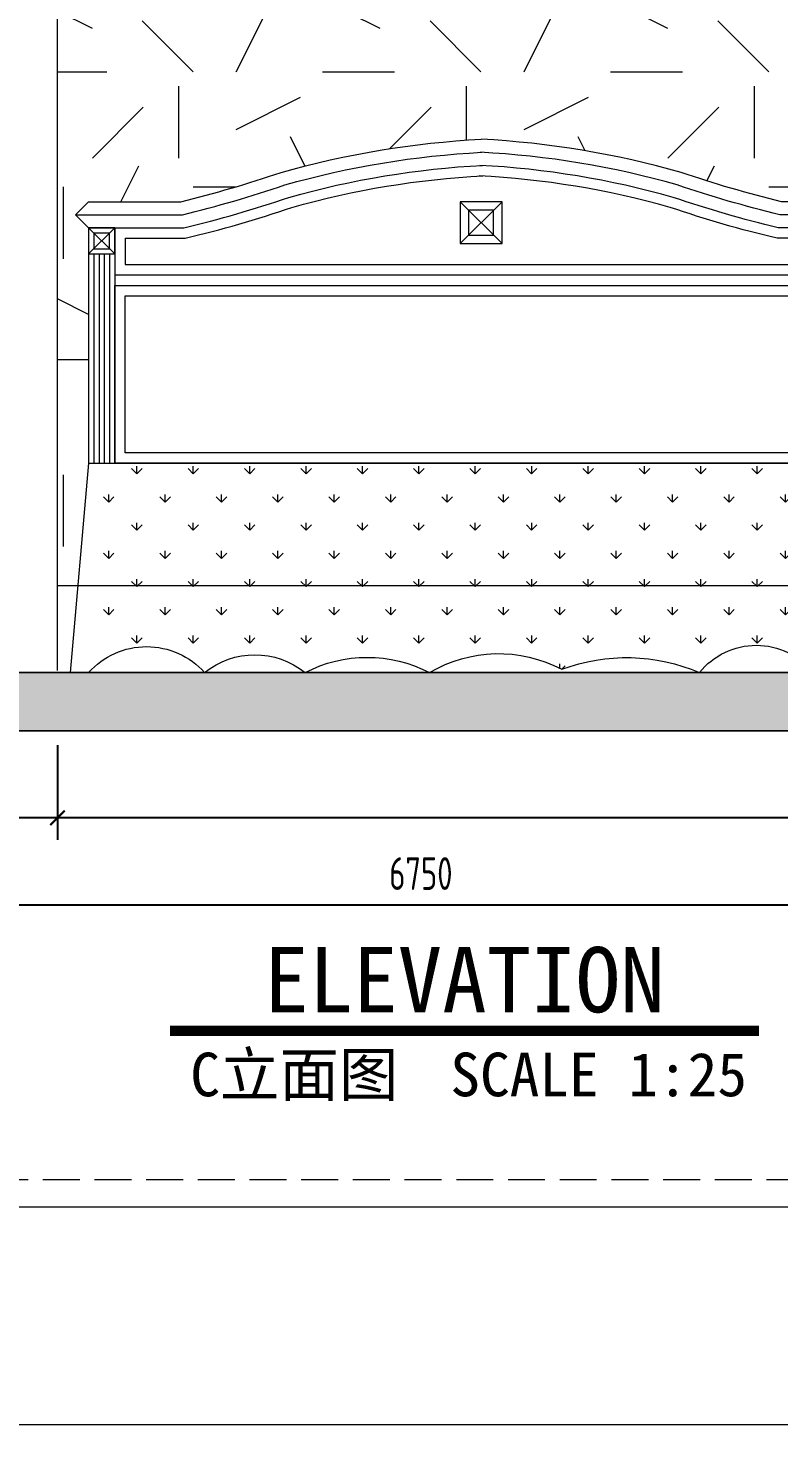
# Model space of a CAD drawing. Header units: millimetres. Extents: x 3162 to 221128, y -144913 to 11496.
# Drawn here: x 32533 to 33823, y -50397 to -47956 of the extents above; entities that cross this region are included whole.
import ezdxf
from ezdxf.enums import TextEntityAlignment as Align

# ---------------------------------------------------------------- set-up
doc = ezdxf.new("R2010")
doc.units = ezdxf.units.MM
doc.header["$LTSCALE"] = 10
doc.linetypes.add('DASH', pattern=[8.889999999999997, 6.349999999999998, -2.54])
doc.layers.get('Defpoints').update_dxf_attribs({"color": 250})
for name, color, linetype, lineweight in [('Contour【轮廓线】', 94, 'Continuous', 0), ('Drawing【图框、表格】', 150, 'Continuous', 0), ('FC-Hatch【平面填充】', 250, 'Continuous', 0), ('FF-Fixed【固定家具】', 30, 'Continuous', 0), ('Fine【细线】', 250, 'Continuous', 0), ('Finish【完成面】', 2, 'Continuous', 0), ('Hidden【虚线】', 136, 'DASH', 0), ('RC-dimensions', 44, 'Continuous', 0), ('Wall【立面墙】', 252, 'Continuous', 0)]:
    doc.layers.add(name, color=color, linetype=linetype, lineweight=lineweight)
doc.layers.add('T-05天花灯具', color=4, linetype='Continuous')
doc.styles.add('尺寸标注', font='ARCHS.SHX', dxfattribs={"width": 0.8})
doc.styles.add('线上图名', font='simhei.ttf')
doc.styles.add('线下图名', font='simhei.ttf')
doc.dimstyles.new('海龙1：25', dxfattribs={"dimscale": 25, "dimtxt": 2.25, "dimasz": 1, "dimexe": 1.5, "dimexo": 1, "dimgap": 1, "dimtad": 1, "dimdec": 0, "dimrnd": 5, "dimdsep": 46, "dimtxsty": '尺寸标注', "dimblk": 'ARCHTICK', "dimblk1": 'ARCHTICK', "dimblk2": 'ARCHTICK', "dimcen": 1, "dimclrd": 44, "dimclre": 44, "dimclrt": 2, "dimadec": 0, "dimazin": 0, "dimtfac": 1, "dimtdec": 0, "dimtix": 1, "dimtmove": 2, "dimatfit": 3, "dimldrblk": 'hl_arrow2', "dimfxl": 5, "dimfxlon": 1, "dimarcsym": 0})

# ---------------------------------------------------------------- blocks, each defined once
blk = doc.blocks.new('*U1186')
at = {"color": 2, "linetype": 'Continuous'}
blk.add_lwpolyline([(-17.25842696629219, -4e-16, 0.7, 0.7, 0), (23.25842696629216, -3e-16, 0.75, 0.75, 0)], format="xyseb", dxfattribs=at)
at = {"color": 2, "style": '线上图名', "flags": 8}
blk.add_attdef('EXISTING_PLAN', text='', height=4.5, dxfattribs=at).set_placement((2.997394702070606, 1.272397094430741), align=Align.CENTER)
at = {"color": 2, "style": '线下图名', "flags": 8}
blk.add_attdef('图名1', text='', height=3, dxfattribs=at).set_placement((-15.86373347623112, -1.499999999999985), align=Align.TOP_LEFT)
blk.add_attdef('比例1', text='', height=3, dxfattribs=at).set_placement((22.43572288465964, -1.499999999999985), align=Align.TOP_RIGHT)
blk = doc.blocks.new('_ArchTick')
at = {"color": 2, "linetype": 'ByBlock', "const_width": 0.15}
blk.add_lwpolyline([(-0.5, -0.5), (0.5, 0.5)], dxfattribs=at)
blk = doc.blocks.new('*D1210')
at = {"layer": 'Defpoints', "color": 0, "transparency": 16777216}
for p in [(29832.73861717574, -49163.89849982945), (36582.73861717574, -49163.89849982945), (29832.73861717574, -49463.89849982945)]:
    blk.add_point(p, dxfattribs=at)
at = {"layer": 'RC-dimensions', "color": 44, "lineweight": -2, "transparency": 16777216}
for p, q in [((29832.73861717574, -49338.89849982945), (29832.73861717574, -49501.39849982943)), ((36582.73861717574, -49338.89849982945), (36582.73861717574, -49501.39849982943)), ((36582.73861717574, -49463.89849982945), (29832.73861717574, -49463.89849982945))]:
    blk.add_line(p, q, dxfattribs=at)
at = {"layer": 'RC-dimensions', "color": 44, "lineweight": -2, "transparency": 16777216, "xscale": 25, "yscale": 25, "zscale": 25, "rotation": 180}
blk.add_blockref('_ArchTick', (29832.73861717574, -49463.89849982945), dxfattribs=at)
at = {"layer": 'RC-dimensions', "color": 44, "lineweight": -2, "transparency": 16777216, "xscale": 25, "yscale": 25, "zscale": 25}
blk.add_blockref('_ArchTick', (36582.73861717574, -49463.89849982945), dxfattribs=at)
at = {"layer": 'RC-dimensions', "color": 2, "transparency": 16777216, "insert": (33207.73861717574, -49409.60162482943), "char_height": 56.25, "attachment_point": 5, "style": '尺寸标注'}
blk.add_mtext('6750', dxfattribs=at)
blk = doc.blocks.new('hl_arrow2')
at = {"color": 2}
blk.add_line((-0.221303783804, 2.183e-12), (-1, 5.720000000000001e-13), dxfattribs=at)
blk.add_lwpolyline([(-0.221303783804, 0), (-0.861040435366, -0.688592459968), (-0.653754463034, -0.8624700623479998), (0, 0), (-0.653754463034, 0.8624700623479998), (-0.861040435366, 0.688592459968)], close=True, dxfattribs=at)
for points in [[(-0.861040435366, 0.688592459968), (-0.653754463034, 0.8624700623479998), (-0.221303783804, 0), (0, 0)], [(-0.861040435366, -0.688592459968), (-0.653754463034, -0.8624700623479998), (-0.221303783804, 0), (0, 0)]]:
    blk.add_solid(points, dxfattribs=at)
blk = doc.blocks.new('*D1237')
at = {"layer": 'Defpoints', "color": 0, "transparency": 16777216}
for p in [(32182.73861717576, -49163.89849982946), (32582.73862014517, -49163.89849982948), (32182.73861717576, -49313.89849982943)]:
    blk.add_point(p, dxfattribs=at)
at = {"layer": 'RC-dimensions', "color": 44, "lineweight": -2, "transparency": 16777216}
for p, q in [((32182.73861717576, -49188.89849982948), (32182.73861717576, -49351.39849982943)), ((32582.73862014517, -49188.89849982948), (32582.73862014517, -49351.39849982943)), ((32582.73862014517, -49313.89849982943), (32182.73861717576, -49313.89849982943))]:
    blk.add_line(p, q, dxfattribs=at)
at = {"layer": 'RC-dimensions', "color": 44, "lineweight": -2, "transparency": 16777216, "xscale": 25, "yscale": 25, "zscale": 25, "rotation": 180}
blk.add_blockref('_ArchTick', (32182.73861717576, -49313.89849982943), dxfattribs=at)
at = {"layer": 'RC-dimensions', "color": 44, "lineweight": -2, "transparency": 16777216, "xscale": 25, "yscale": 25, "zscale": 25}
blk.add_blockref('_ArchTick', (32582.73862014517, -49313.89849982943), dxfattribs=at)
at = {"layer": 'RC-dimensions', "color": 2, "transparency": 16777216, "insert": (32382.73861866046, -49258.42974982945), "char_height": 56.25, "attachment_point": 5, "style": '尺寸标注'}
blk.add_mtext('400', dxfattribs=at)
blk = doc.blocks.new('*D1238')
at = {"layer": 'Defpoints', "color": 0, "transparency": 16777216}
for p in [(32582.73862014517, -49163.89849982948), (35982.73862014722, -49163.89849982945), (32582.73862014517, -49313.89849982943)]:
    blk.add_point(p, dxfattribs=at)
at = {"layer": 'RC-dimensions', "color": 44, "lineweight": -2, "transparency": 16777216}
for p, q in [((32582.73862014517, -49188.89849982948), (32582.73862014517, -49351.39849982943)), ((35982.73862014722, -49188.89849982945), (35982.73862014722, -49351.39849982943)), ((35982.73862014722, -49313.89849982943), (32582.73862014517, -49313.89849982943))]:
    blk.add_line(p, q, dxfattribs=at)
at = {"layer": 'RC-dimensions', "color": 44, "lineweight": -2, "transparency": 16777216, "xscale": 25, "yscale": 25, "zscale": 25, "rotation": 180}
blk.add_blockref('_ArchTick', (32582.73862014517, -49313.89849982943), dxfattribs=at)
at = {"layer": 'RC-dimensions', "color": 44, "lineweight": -2, "transparency": 16777216, "xscale": 25, "yscale": 25, "zscale": 25}
blk.add_blockref('_ArchTick', (35982.73862014722, -49313.89849982943), dxfattribs=at)
at = {"layer": 'RC-dimensions', "color": 2, "transparency": 16777216, "insert": (34282.7386201462, -49258.42974982945), "char_height": 56.25, "attachment_point": 5, "style": '尺寸标注'}
blk.add_mtext('3400', dxfattribs=at)
blk = doc.blocks.new('床正立面22')
h = blk.add_hatch()
h.set_pattern_fill('GRASS', color=8, scale=2.7, style=0)
h.set_pattern_definition([(90, (77769.68047960044, 87398.80469178478), (-48.49334999999999, 48.49334999999999), [12.85875, -84.12795]), (44.99999999999999, (77769.68047960044, 87398.80469178478), (-48.49338305377342, 48.49338305377344), [12.85875, -55.72124999999999]), (135, (77769.68047960044, 87398.80469178478), (-48.49338305377344, -48.49338305377342), [12.85875, -55.72124999999999])])
h.paths.add_polyline_path([(-224.1710812887264, 9.9996669e-09, -0.245189290223427), (-10.32076939071123, 9.9996669e-09, -0.260894113182446), (217.5185456459352, 5.666145310602905, -0.193709342207689), (454.1986453414573, 9.9996669e-09, -0.4810432600238387), (649.6331468657153, 9.9996669e-09, -0.4831418498008376), (753.5449930997769, 1.00258603e-08), (753.5449930997769, 360.0000000099996), (-596.4550069002231, 360.0000000099996), (-596.4550069002231, 9.9996669e-09, -0.4477466386809328), (-396.8963138551771, 9.9996669e-09, -0.3543785165153684)])
for p, q in [((-596.4550069002231, 810.0000000099997), (-437.903978727138, 810.0000000099997)), ((-596.4550069002231, 765.0000000099997), (-596.4550069002231, 360.0000000099996)), ((-596.4550069002231, 765.0000000099997), (-437.903978727138, 765.0000000099997)), ((-551.4550069002231, 765.0000000099997), (-551.4550069002231, 360.0000000099996)), ((708.5449930997769, 765.0000000099997), (708.5449930997769, 360.0000000099996)), ((753.5449930997769, 765.0000000099997), (753.5449930997769, 360.0000000099996)), ((-551.4550069002231, 684.0000000100258), (708.5449930997769, 684.0000000099735)), ((-551.4550069002231, 666.0000000100258), (708.5449930997509, 666.0000000099735)), ((1300.000000000014, 550.0000000099997), (800.0000000000146, 550.0000000099997)), ((1325.000000000014, 525.0000000099997), (775.0000000000146, 525.0000000099997)), ((800.0000000000146, 500.0000000099706), (800.0000000000146, 9.9996669e-09)), ((1300.000000000014, 500.0000000099996), (800.0000000000146, 500.0000000099996)), ((850.0000000000146, 500.0000000099706), (850.0000000000146, 120.0000000099996)), ((1250.000000000043, 500.0000000099706), (1250.000000000043, 120.0000000099996)), ((1300.000000000044, 500.0000000099706), (1300.000000000014, 9.9996669e-09)), ((1250.000000000043, 373.3334000100029), (850.0000000000146, 373.3334000100029)), ((-596.4550069002493, 360.0000000099996), (753.5449930997769, 360.0000000099996)), ((1250.000000000043, 246.666800010006), (850.0000000000146, 246.666800010006)), ((1300.000000000014, 120.0000000099996), (800.0000000000146, 120.0000000099996)), ((1300.000000000014, 80.00000000999965), (800.0000000000146, 80.00000000999965)), ((849.9999999904975, 80.00000000999965), (829.9999999904976, 9.9996669e-09)), ((1249.999999990497, 80.00000000999965), (1269.999999990498, 9.9996669e-09)), ((-596.4550069002231, 9.9996669e-09), (-628.3599447980844, 9.9996669e-09)), ((753.5449930997769, 9.9996669e-09), (785.4499309976383, 9.9996669e-09)), ((753.5449930997769, 9.9996669e-09), (785.449930997612, 9.9996669e-09)), ((829.9999999904976, 9.9996669e-09), (799.9999999904976, 9.9996669e-09)), ((1269.999999990498, 9.9996669e-09), (1299.999999990497, 9.9996669e-09))]:
    blk.add_line(p, q)
at = {"color": 8}
for p, q in [((42.54499309975071, 810.0000000099997), (114.5449930997507, 738.0000000099997)), ((114.5449930997507, 810.0000000099997), (42.54499309975071, 738.0000000099997)), ((-551.4550069002231, 765.0000000099997), (-596.4550069002231, 720.0000000099997)), ((-596.4550069002231, 765.0000000099997), (-551.4550069002231, 720.0000000099997)), ((708.5449930997769, 765.0000000099997), (753.5449930997769, 720.0000000099997)), ((753.5449930997769, 765.0000000099997), (708.5449930997769, 720.0000000099997)), ((-533.4550069002231, 747.0000000100259), (-533.4550069002231, 702.0000000100259)), ((690.5449930997768, 747.0000000099997), (690.5449930997509, 702.0000000099734)), ((-587.4550069002231, 720.0000000099997), (-587.4550069002231, 360.0000000099996)), ((-578.455006900223, 720.0000000099997), (-578.455006900223, 360.0000000099996)), ((-569.4550069002231, 720.0000000099997), (-569.4550069002231, 360.0000000099996)), ((-560.4550069002231, 720.0000000099997), (-560.4550069002231, 360.0000000099996)), ((717.5449930997769, 720.0000000099997), (717.5449930997769, 360.0000000099735)), ((726.5449930997768, 720.0000000099997), (726.5449930997768, 360.0000000099735)), ((735.5449930997768, 720.0000000099997), (735.5449930997768, 360.0000000099735)), ((744.5449930997768, 720.0000000099997), (744.5449930997768, 360.0000000099735)), ((-533.4550069002231, 702.0000000100259), (690.5449930997509, 702.0000000099734)), ((1310.000000000044, 540.0000000099997), (790.0000000000147, 540.0000000099997)), ((1310.000000000014, 510.0000000099996), (790.0000000000147, 510.0000000099996)), ((850.0000000000146, 500.0000000099706), (800.0000000000146, 450.0000000099706)), ((800.0000000000146, 500.0000000099706), (850.0000000000146, 450.0000000099706)), ((1250.000000000043, 500.0000000099706), (1300.000000000044, 450.0000000099706)), ((1300.000000000044, 500.0000000099706), (1250.000000000043, 450.0000000099706)), ((810.0000000000146, 450.0000000099706), (810.0000000000146, 120.0000000099996)), ((820.0000000000142, 450.0000000099706), (820.0000000000142, 120.0000000099996)), ((830.0000000000147, 450.0000000099706), (830.0000000000147, 120.0000000099996)), ((840.0000000000147, 450.0000000099706), (840.0000000000147, 120.0000000099996)), ((1260.000000000043, 450.0000000099706), (1260.000000000043, 120.0000000099996)), ((1270.000000000043, 450.0000000099706), (1270.000000000043, 120.0000000099996)), ((1280.000000000043, 450.0000000099706), (1280.000000000043, 120.0000000099996)), ((1290.000000000044, 450.0000000099706), (1290.000000000014, 120.0000000099996)), ((1300.000000000014, 110.0000000099996), (800.0000000000146, 110.0000000099996)), ((1300.000000000014, 100.0000000099996), (800.0000000000146, 100.0000000099996)), ((1300.000000000014, 90.00000000999965), (800.0000000000146, 90.00000000999965))]:
    blk.add_line(p, q, dxfattribs=at)
for points in [[(-596.4550069002231, 810.0000000099997), (-437.903978727138, 810.0000000099997, 0.0224771964731783), (-265.5116637795669, 860.2845349741455, -0.0565961917930142), (78.54499310407263, 917.3674594659295)], [(753.5449930997769, 810.0000000099997), (594.9939649266656, 810.0000000099997, -0.0224771964731783), (422.6016499790945, 860.2845349741455, 0.0565961917916152), (78.54499310407263, 917.3674594654843)], [(-618.955006900197, 787.5000000099997), (-435.2115553678798, 787.5000000100259, 0.022740447580406), (-258.7967249704554, 838.8021458939032, -0.056501795642232), (79.6996802701178, 894.8971079433625)], [(776.0449930997509, 787.5000000099997), (592.3015415658359, 787.5000000099997, -0.0227404475802123), (415.8867111700092, 838.8021458939032, 0.0565017956408344), (77.39030593789647, 894.8971079429172)], [(-596.4550069002231, 765.0000000099997), (-432.5342917925502, 765.0000000100259, 0.0229987912296855), (-252.0889269567677, 817.3174977404325, -0.0564058208835267), (80.854367436163, 872.4267564207692)], [(753.5449930997509, 765.0000000099997), (589.6242779921041, 765.0000000100259, -0.0229987912296811), (409.1789131563214, 817.3174977404325, 0.0564058208821251), (76.23561877172031, 872.4267564203238)], [(-596.4550069002231, 9.9996669e-09, -0.4477466386809621), (-396.8963138551771, 9.9996669e-09, -0.3543785165154029), (-224.1710812887264, 9.9996669e-09, -0.2451892902234102), (-10.32076939071123, 9.9996669e-09, -0.2608941131824308), (217.5185456459352, 5.666145310602905, -0.1937093422076997), (454.1986453414573, 9.9996669e-09, -0.4810432600238387), (649.6331468657153, 9.9996669e-09, -0.4831418498007765), (753.5449930997769, 9.9996669e-09)]]:
    blk.add_lwpolyline(points, format="xyb")
for points in [[(-533.4550069002231, 747.0000000100259), (-430.4032255755417, 747.0000000100259, 0.0232020175353775), (-246.7278573194723, 800.1281440163057, -0.0563278610311697), (81.77811716898867, 854.4504752026837)], [(690.5449930997768, 747.0000000099997), (587.4932117755931, 747.0000000100259, -0.0232020175354389), (403.817843519026, 800.1281440163057, 0.0563278610297699), (75.31186903878987, 854.4504752022644)]]:
    blk.add_lwpolyline(points, format="xyb", dxfattribs=at)
for points in [[(-596.4550069002231, 810.0000000100259), (-618.9550069002231, 787.5000000099997), (-596.4550069002231, 765.0000000099997)], [(753.5449930997509, 810.0000000100259), (776.0449930997509, 787.5000000099997), (753.5449930997509, 765.0000000099997)], [(800.0000000000146, 550.0000000099997), (775.0000000000146, 525.0000000099997), (800.0000000000146, 500.0000000099996)], [(1300.000000000014, 550.0000000099997), (1325.000000000014, 525.0000000099997), (1300.000000000014, 500.0000000099996)], [(-596.4550069002493, 360.0000000099996), (-628.3599447980844, 9.9996669e-09)], [(753.5449930998032, 360.0000000099996), (785.4499309976383, 9.9996669e-09)]]:
    blk.add_lwpolyline(points)
for points in [[(42.54499309975071, 738.0000000099997), (114.5449930997507, 738.0000000099997), (114.5449930997507, 810.0000000099997), (42.54499309975071, 810.0000000099997)], [(42.54499309975071, 738.0000000099997), (114.5449930997507, 738.0000000099997), (114.5449930997507, 810.0000000099997), (42.54499309975071, 810.0000000099997)], [(-596.4550069002231, 720.0000000099997), (-551.4550069002231, 720.0000000099997), (-551.4550069002231, 765.0000000099997), (-596.4550069002231, 765.0000000099997)], [(78.5449930997507, 774.0000000099997), (78.5449930997507, 774.0000000099997), (78.5449930997507, 774.0000000099997), (78.5449930997507, 774.0000000099997)], [(708.5449930997769, 720.0000000099997), (753.5449930997769, 720.0000000099997), (753.5449930997769, 765.0000000099997), (708.5449930997769, 765.0000000099997)], [(-573.955006900223, 742.5000000099997), (-573.955006900223, 742.5000000099997), (-573.955006900223, 742.5000000099997), (-573.955006900223, 742.5000000099997)], [(731.0449930997768, 742.5000000099997), (731.0449930997768, 742.5000000099997), (731.0449930997768, 742.5000000099997), (731.0449930997768, 742.5000000099997)], [(-551.4550069002231, 666.0000000100258), (708.5449930997769, 666.0000000100258), (708.5449930997769, 360.0000000099996), (-551.4550069002231, 360.0000000099996)], [(850.0000000000146, 450.0000000099706), (800.0000000000146, 450.0000000099706), (800.0000000000146, 500.0000000099706), (850.0000000000146, 500.0000000099706)], [(1250.000000000014, 500.0000000099996), (850.0000000000146, 500.0000000099996), (850.0000000000146, 373.3334000100029), (1250.000000000014, 373.3334000100029)], [(1300.000000000044, 450.0000000099706), (1250.000000000043, 450.0000000099706), (1250.000000000043, 500.0000000099706), (1300.000000000044, 500.0000000099706)], [(825.0000000000146, 475.0000000099706), (825.0000000000146, 475.0000000099706), (825.0000000000146, 475.0000000099706), (825.0000000000146, 475.0000000099706)], [(1275.000000000044, 475.0000000099706), (1275.000000000044, 475.0000000099706), (1275.000000000044, 475.0000000099706), (1275.000000000044, 475.0000000099706)], [(1250.000000000014, 373.3334000100029), (850.0000000000146, 373.3334000100029), (850.0000000000146, 246.666800010006), (1250.000000000014, 246.666800010006)], [(1250.000000000014, 246.666800010006), (850.0000000000146, 246.666800010006), (850.0000000000146, 120.0000000099996), (1250.000000000014, 120.0000000099996)]]:
    blk.add_lwpolyline(points, close=True)
for points in [[(56.9449930997507, 752.4000000099735), (100.1449930998031, 752.4000000100259), (100.1449930996983, 795.600000009947), (56.94499309977689, 795.6000000100519)], [(-587.4550069002231, 729.0000000099997), (-560.4550069001707, 729.0000000100259), (-560.4550069002491, 756.0000000099734), (-587.4550069001967, 756.0000000100259)], [(717.5449930997769, 729.0000000099997), (744.5449930998293, 729.0000000100259), (744.5449930997509, 756.0000000099734), (717.5449930998032, 756.0000000100259)], [(-533.4550069002231, 648.0000000100258), (690.5449930997768, 648.0000000100258), (690.5449930997509, 378.0000000099735), (-533.4550069002231, 378.0000000100259)], [(840.0000000000147, 460.0000000099703), (809.9999999999852, 460.0000000099996), (810.0000000000437, 490.0000000099415), (840.0000000000147, 490.0000000099994)], [(1290.000000000044, 460.0000000099703), (1259.999999999985, 460.0000000099996), (1260.000000000073, 490.0000000099415), (1290.000000000014, 490.0000000099994)], [(1230.000000000014, 353.3334000100028), (870.0000000000142, 353.3334000099737), (870.0000000000142, 266.666800010006), (1230.000000000014, 266.6668000100351)], [(1230.000000000014, 226.6668000099769), (869.9999999999854, 226.6668000099769), (870.0000000000142, 140.0000000099996), (1230.000000000044, 140.0000000099996)]]:
    blk.add_lwpolyline(points, close=True, dxfattribs=at)
blk.add_lwpolyline([(1005.000000000131, 480.0000000099997), (870.0000000000437, 480.0000000099997), (870.0000000000142, 393.3334000100028), (1230.000000000073, 393.333400010032), (1230.000000000014, 480.0000000099997), (1095.000000000014, 480.0000000099997)], dxfattribs=at)
for centre in [(952.9883255084713, 436.6667000100012), (1147.011674491616, 436.6667000100012), (952.9883255084713, 310.0001000100335), (1147.011674491616, 310.0001000100335), (952.9883255084713, 183.3335000100367), (1147.011674491616, 183.3335000100367)]:
    blk.add_circle(centre, 15, dxfattribs=at)
blk.add_arc((1050.000000000073, 507.7051443737168), 52.84482022117567, 211.6193555119887, 328.3806444880113, dxfattribs=at)

msp = doc.modelspace()

# ---------------------------------------------------------------- hatches: boundary and pattern name
at = {"layer": 'FC-Hatch【平面填充】'}
h = msp.add_hatch(dxfattribs=at)
h.set_pattern_fill('地毯', color=256, scale=300, style=0, pattern_type=2)
h.set_pattern_definition([(0, (30298.73861717571, -48769.89849982945), (132, 228), [12, -201, 9, -87, 18, -213]), (10, (30241.73861717571, -48646.89849982943), (80.67613670150445, 285.3442849732935), [21, -51, 27, -159, 15, -198]), (20, (30211.73861717572, -48742.89849982943), (133.4709535592093, 220.9762533757765), [24, -165, 21, -123, 15, -96]), (30, (30298.73861717571, -48760.89849982943), (-21.96925639128061, 254.0518682742053), [15, -99, 12, -147, 9, -195]), (40, (30214.73861717571, -48694.89849982945), (33.83591731976974, 216.3703554074118), [12, -132, 8.999999999999998, -84, 24, -153]), (50, (30259.73861717571, -48802.89849982943), (-80.24786473477872, 235.733494025581), [6, -111, 15, -183, 18, -93]), (59.99999999999999, (30268.73861717572, -48781.89849982945), (-99.47302994931884, 223.7076581449592), [15, -123, 6, -144, 12, -111]), (70, (30235.73861717571, -48817.89849982943), (-109.8922702303704, 215.5868477983183), [8.999999999999998, -56.99999999999999, 18, -96, 12, -132]), (80, (30250.73861717571, -48640.89849982945), (-208.5653438188235, 164.7194504535999), [21, -132, 8.999999999999998, -156, 18, -146.9999999999999]), (90, (30268.73861717572, -48769.89849982945), (-264, 111), [18, -93, 12, -183, 6, -186]), (100, (30220.73861717571, -48676.89849982943), (-247.9714589557226, 145.1452911512129), [21, -117, 18, -96, 21, -219]), (110, (30199.73861717571, -48847.89849982943), (-240.4403417043912, 81.69113832647704), [24, -78, 12, -159, 18, -174]), (120, (30118.73861717571, -48811.89849982945), (-286.6499444855587, 28.49226783578576), [15, -201, 18, -92.99999999999999, 21, -122.9999999999999]), (130, (30184.73861717572, -48877.89849982945), (-279.1077671106385, 71.26608126250223), [9, -66, 12, -129, 24, -168]), (140, (30094.73861717571, -48637.89849982945), (-220.5968515658284, -34.205687820067), [18, -108, 21, -93, 12, -126]), (150, (30343.73861717571, -48895.89849982945), (-204.8249722427793, -120.7672585833788), [12, -84.00000000000001, 24, -186, 21, -170.9999999999999]), (160, (30145.73861717571, -48727.89849982945), (-237.9010738302391, -162.4286891851902), [18, -126, 15, -114, 12, -183]), (170, (30163.73861717571, -48799.89849982943), (-215.6440470452879, -169.1231651014422), [27, -98.99999999999999, 18, -134.9999999999999, 24, -132])])
h.paths.add_polyline_path([(31130.60411847418, -46663.89849982945), (30082.73861717571, -46663.89849982945), (30082.73861717571, -48913.89849982943), (31130.60411847418, -48913.89849982943)])
h.paths.add_polyline_path([(32182.73861717576, -46663.89849982945), (31932.73861717576, -46663.89849982945), (31932.73861717576, -48913.89849982943), (32182.73861717576, -48913.89849982943)])
h.paths.add_polyline_path([(32255.86361866046, -47472.06069466566), (32409.61361866046, -47472.06069466566), (32409.61361866046, -47387.68569466563), (32255.86361866046, -47387.68569466563)], flags=16)
h.paths.add_polyline_path([(36155.86361866152, -47472.06069466566), (36309.61361866152, -47472.06069466566), (36309.61361866152, -47387.68569466563), (36155.86361866152, -47387.68569466563)], flags=16)
edge = h.paths.add_edge_path()
edge.add_line((32482.73862014517, -46863.89849982871), (33732.73862014723, -46863.89849982846))
edge.add_arc((34282.73862014723, -47520.14849982852), 856.2500000000325, 108.72409547525149, 129.9662130437989, ccw=False)
edge.add_ellipse((34282.73862014723, -46713.89849982849), major_axis=(-275, 0), ratio=0.5454545454545455, start_angle=181.7891713536157, end_angle=358.2108286463873, ccw=False)
edge.add_arc((34282.73862014726, -47520.14849982852), 856.2500000000388, 50.03378695620091, 71.27590452475022, ccw=False)
edge.add_line((34832.73862014726, -46863.89849982846), (36082.73862014722, -46863.89849982846))
edge.add_line((36082.73862014722, -46863.89849982846), (36082.73862014722, -48913.89849982943))
edge.add_line((36082.73862014722, -48913.89849982943), (36382.73861717573, -48913.89849982943))
edge.add_line((36382.73861717573, -48913.89849982943), (36382.73861717573, -46363.89849982943))
edge.add_line((36382.73861717573, -46363.89849982943), (32202.73861717576, -46363.89849982943))
edge.add_line((32202.73861717576, -46363.89849982943), (32202.73861717576, -46663.89849982945))
edge.add_line((32202.73861717576, -46663.89849982945), (32182.73861717576, -46663.89849982945))
edge.add_line((32182.73861717576, -46663.89849982945), (32182.73861717576, -48913.89849982943))
edge.add_line((32182.73861717576, -48913.89849982943), (32482.73862014517, -48913.89849982943))
edge.add_line((32482.73862014517, -48913.89849982943), (32482.73862014517, -46863.89849982871))
h = msp.add_hatch(dxfattribs=at)
h.set_pattern_fill('DD地毯1SC500', color=256, scale=494.9747, style=0, pattern_type=2)
h.set_pattern_definition([(0, (-479260.3994640573, -61395.20110116784), (494.9747, 494.9747), [123.743675, -371.231025]), (0, (-478988.1633790572, -61098.21628116784), (494.9747, 494.9747), [123.743675, -371.231025]), (90, (-479210.9019940571, -61221.95995616786), (-494.9746999999999, 494.9747), [123.743675, -371.231025]), (90, (-479012.9121140572, -61048.71881116786), (-494.9746999999999, 494.9747), [123.743675, -371.231025]), (45, (-479161.4045240578, -61048.71881116883), (5.5e-14, 494.9747000094167), [123.743675, -576.2562585868812]), (135, (-478988.1633790677, -61395.20110117872), (-494.9747000094167, 5.5e-14), [123.743675, -576.2562585868812]), (26.56505119999999, (-479136.6557885232, -61246.70869122822), (494.9747005534448, -2.0155723207e-06), [123.743675, -983.0534025801061]), (26.56505119999999, (-478913.9171735231, -60999.22134122822), (494.9747005534448, -2.0155723207e-06), [123.743675, -983.0534025801061]), (63.43494882, (-478913.9171735231, -61395.20110122822), (-2.1883510761e-06, 494.9747005534448), [123.743675, -983.0534025801061]), (63.43494882, (-479136.6557885232, -61172.46248622824), (-2.1883510761e-06, 494.9747005534448), [123.743675, -983.0534025801061]), (63.43494882, (-478963.4146435232, -61296.20616122822), (-2.1883510761e-06, 494.9747005534448), [123.743675, -983.0534025801061]), (116.5650512, (-479260.3994635231, -61122.96501622822), (2.0155721284e-06, 494.9747005534448), [123.743675, -983.0534025801061]), (153.43494882, (-479161.4045235231, -61320.95489622821), (-494.9747005534448, -2.1883509112e-06), [123.743675, -983.0534025801061])])
edge = h.paths.add_edge_path()
edge.add_line((35982.73862014722, -46963.89849982848), (34795.08615844524, -46963.89849982848))
edge.add_arc((34282.73862014723, -47520.14849982852), 756.2500000000401, 47.3526274730047, 72.54694363640942)
edge.add_ellipse((34282.73862014723, -46713.89849982849), major_axis=(-275, 0), ratio=0.5454545454545455, start_angle=34.4326092149351, end_angle=145.567390785068, ccw=False)
edge.add_arc((34282.73862014723, -47520.14849982852), 756.2500000000398, 107.4530563635913, 132.6473725269933)
edge.add_line((33770.39108184927, -46963.89849982848), (32582.73862014517, -46963.89849982868))
edge.add_line((32582.73862014517, -46963.89849982868), (32582.73862014517, -48913.89849982943))
edge.add_line((32582.73862014517, -48913.89849982943), (32617.67239947219, -48913.89849982943))
edge.add_line((32617.67239947219, -48913.89849982943), (32636.28361324597, -48703.89849982911))
edge.add_line((32636.28361324597, -48703.89849982911), (32636.28361324597, -48298.89849982943))
edge.add_line((32636.28361324597, -48298.89849982943), (32613.78361324597, -48276.39849982943))
edge.add_line((32613.78361324597, -48276.39849982943), (32636.28361324593, -48253.89849982943))
edge.add_line((32636.28361324593, -48253.89849982943), (32794.83464141904, -48253.89849982943))
edge.add_arc((32322.02947890988, -46312.31151073838), 1998.325488478538, 283.6859959764733, 288.8365226755793)
edge.add_arc((33390.59763984397, -49689.99156425978), 1545.497040957968, 92.94167893027537, 105.8987480446049, ccw=False)
edge.add_arc((33231.96958664794, -49689.99156425976), 1545.497040957947, 74.10125195539689, 87.05832106972582, ccw=False)
edge.add_arc((34300.537747582, -46312.31151073838), 1998.325488478538, 251.1634773244197, 256.314004023527)
edge.add_line((33827.73258507285, -48253.89849982943), (33986.28361324596, -48253.89849982943))
edge.add_line((33986.28361324596, -48253.89849982943), (34008.78361324593, -48276.39849982943))
edge.add_line((34008.78361324593, -48276.39849982943), (33986.28361324596, -48298.89849982941))
edge.add_line((33986.28361324596, -48298.89849982941), (33986.28361324596, -48703.89849982919))
edge.add_line((33986.28361324596, -48703.89849982919), (34004.89482701971, -48913.89849982943))
edge.add_line((34004.89482701971, -48913.89849982943), (34032.73862014618, -48913.89849982943))
edge.add_line((34032.73862014618, -48913.89849982943), (34032.73862014617, -48563.8984998294))
edge.add_line((34032.73862014617, -48563.8984998294), (34007.73862014618, -48538.89849982943))
edge.add_line((34007.73862014618, -48538.89849982943), (34032.73862014618, -48513.89849982943))
edge.add_line((34032.73862014618, -48513.89849982943), (34342.4966721752, -48513.89849982943))
edge.add_arc((35019.43075864562, -48616.28366570919), 684.6330985409382, 169.5900434662277, 171.3992957647164, ccw=False)
edge.add_arc((34348.06594174756, -48492.52360702803), 2, 0, 181.5374784837096, ccw=False)
edge.add_line((34350.06594174756, -48492.52360702803), (34350.06594174756, -48513.89849982943))
edge.add_line((34350.06594174756, -48513.89849982943), (34532.73862014618, -48513.89849982943))
edge.add_line((34532.73862014618, -48513.89849982943), (34557.73862014618, -48538.89849982943))
edge.add_line((34557.73862014618, -48538.89849982943), (34532.73862014618, -48563.89849982943))
edge.add_line((34532.73862014618, -48563.89849982943), (34532.73862014618, -48913.89849982943))
edge.add_line((34532.73862014618, -48913.89849982943), (34560.58241327267, -48913.89849982943))
edge.add_line((34560.58241327267, -48913.89849982943), (34579.19362704643, -48703.89849982919))
edge.add_line((34579.19362704643, -48703.89849982919), (34579.19362704643, -48298.89849982941))
edge.add_line((34579.19362704643, -48298.89849982941), (34556.69362704647, -48276.39849982943))
edge.add_line((34556.69362704647, -48276.39849982943), (34579.19362704643, -48253.89849982943))
edge.add_line((34579.19362704643, -48253.89849982943), (34737.74465521954, -48253.89849982943))
edge.add_arc((34264.93949271039, -46312.31151073838), 1998.325488478538, 283.6859959764728, 288.8365226755797)
edge.add_arc((35333.50765364445, -49689.99156425976), 1545.497040957946, 92.9416789302739, 105.89874804460351, ccw=False)
edge.add_arc((35174.87960044843, -49689.99156425978), 1545.497040957968, 74.10125195539649, 87.0583210697248, ccw=False)
edge.add_arc((36243.44776138249, -46312.31151073838), 1998.325488478538, 251.1634773244203, 256.3140040235272)
edge.add_line((35770.64259887335, -48253.89849982943), (35929.19362704646, -48253.89849982943))
edge.add_line((35929.19362704646, -48253.89849982943), (35951.69362704643, -48276.39849982943))
edge.add_line((35951.69362704643, -48276.39849982943), (35929.19362704643, -48298.89849982943))
edge.add_line((35929.19362704643, -48298.89849982943), (35929.19362704643, -48703.89849982911))
edge.add_line((35929.19362704643, -48703.89849982911), (35947.80484082019, -48913.89849982943))
edge.add_line((35947.80484082019, -48913.89849982943), (35982.73862014722, -48913.89849982943))
edge.add_line((35982.73862014722, -48913.89849982943), (35982.73862014722, -46963.89849982848))
h.paths.add_polyline_path([(34298.36343398802, -48366.91885956573, -0.0654952367575937), (34289.54991609482, -48395.14805660952), (34293.12492058883, -48395.14805660952, 0.0317796720198025), (34304.0940994825, -48367.72983450229, 0.6941320921056703)], flags=0)
h.paths.add_polyline_path([(34313.86300094194, -48366.47310415128, 0.0555300047518087), (34337.43352577472, -48280.36759095106), (34228.04371451761, -48280.36759095106, 0.0555300047517912), (34251.61423935038, -48366.47310415124, -0.4932205947241262), (34255.94187797939, -48366.48003048799, -0.6327887810147031), (34261.38314080954, -48367.72983450367, -0.764253814743837), (34267.33704048518, -48367.43778413657, -0.7284273701224949), (34273.2171403446, -48367.4553784975, -0.7070113908975624), (34279.44597114137, -48367.48237823776, -0.7183767125899883), (34285.95568136311, -48367.72983450318, -1.209009385450285), (34291.81075217958, -48370.52902244662, -0.0373735897858044), (34286.07506175331, -48396.67450266838), (34295.0641425974, -48396.67450266838, 0.0711957280154181), (34309.44633743313, -48369.66956232534, -0.970922035859444)], flags=16)
h.paths.add_polyline_path([(34336.27759151459, -48272.76267077056), (34335.69453068408, -48272.76267077056), (34335.69453068408, -48274.87540546099, 1.873242040808764)], flags=0)
h.paths.add_polyline_path([(34336.909466208, -48023.18414893012), (34336.909466208, -48030.28513695707), (34451.53793064492, -48175.29372077713), (34451.53793064492, -48179.88687295406), (34289.15061754511, -48179.88687295406), (34289.15061754511, -48214.83451256252), (34301.76915308493, -48214.83451256252, -1.261263477318168), (34330.4035265002, -48209.87100577974, -0.1361117999505828), (34325.17897215308, -48226.28207677361, 0.2372799070933254), (34332.94001783223, -48265.24964416299, 0.6741120751066803), (34337.26110946357, -48263.4841536363, -0.9543251857652976), (34340.147663619, -48263.15130829912, -0.6127930430410587), (34335.92519753303, -48269.7062344395, -0.1590226743171763), (34336.10813793434, -48275.22899457674), (34230.27468547253, -48278.85363822293, 0.4813903256220013), (34229.04974594964, -48275.30607596629, -0.4725883280858393), (34228.94568872343, -48269.72542215799, -0.5660515362315045), (34225.32957667334, -48263.15130829901, -0.9543251853971684), (34228.21613082875, -48263.48415363597, 0.6741120751110554), (34232.53722245982, -48265.24964416337, 0.2372799070960589), (34240.29826813926, -48226.28207677363, -0.1361117999521331), (34235.07371379212, -48209.87100577957, -1.261263477311211), (34263.7080872074, -48214.83451256252), (34276.32662274722, -48214.83451256252), (34276.32662274722, -48179.88687295406), (34113.93930964747, -48179.88687295406), (34113.93930964747, -48175.29372077713), (34228.56777408433, -48030.28513695707), (34228.56777408433, -48023.18414893012), (34279.43500566879, -48023.18414893012, -0.2092982916551399), (34274.24345613654, -48011.24289265263, -0.3843295494855485), (34278.58248977808, -48006.45620674272), (34282.73862014612, -48006.45620674272, -0.4142135623730904), (34279.79462412877, -48003.51221072538, -1.318140083289081), (34284.34380895252, -48006.89705515461, -0.5499049286566093), (34291.23378415582, -48011.24289265263, -0.2092982916553475), (34286.04223462353, -48023.18414893012)], flags=16)
h.paths.add_polyline_path([(34266.90738002994, -48235.85996521234, 0.3175322101606456), (34259.36666606025, -48220.42385374731, -0.4888174682145796), (34249.79014446991, -48216.58913937333, -0.7518827978559243), (34257.45421596688, -48214.34594387126, 0.8041186259143199), (34245.98485903292, -48200.21979885769, 0.2892573125313296), (34242.11603192515, -48220.39396066126, -0.2072534879043657), (34244.76472359169, -48244.26947913463, -0.1084408916964066), (34235.72314277651, -48264.18003037306, 0.3301736962016611)], flags=0)
h.paths.add_polyline_path([(34259.89262729404, -48220.08192068328), (34265.4410427691, -48220.08192068328), (34265.4410427691, -48217.15804755758), (34262.46863066206, -48217.15804755758)], flags=0)
h.paths.add_polyline_path([(34319.49238125952, -48200.21979885775, -0.3381143609146449), (34321.83568507646, -48223.45283466201, 0.1779111087360737), (34320.71251670063, -48244.2694791346, 0.1084408916965534), (34329.75409751582, -48264.18003037306, -0.3160663838308801), (34298.9664096723, -48237.62307253676, -0.3512904954481627), (34306.11057423208, -48220.42385374731, 0.4888174682169756), (34315.68709582243, -48216.58913937328, 0.7518827978338175), (34308.0230243255, -48214.34594387132, -0.8041186259235583)], flags=0)
h.paths.add_polyline_path([(34299.24703285277, -48404.3649948091), (34299.24703285277, -48406.27468060597, -0.316002429129314), (34308.06055099445, -48426.01178351606, 0.1411172052332631), (34319.9588022383, -48469.88681361479, 0.2072933801357401), (34335.25667740163, -48478.70266439857, -0.9611637910619456), (34335.99099662638, -48481.1806796392, -0.3746438153217047), (34346.8376926705, -48490.52360702803), (34217.41129854477, -48490.52360702803, 1.433961266293295), (34218.7085248019, -48494.04584355298, -0.4464069714577465), (34228.62417338661, -48481.20977395796), (34230.22056289198, -48481.20977395796, -0.999999999999988), (34229.58442462584, -48478.70266439852), (34230.22056289113, -48478.70266439852, 0.2072933801368124), (34245.5184380543, -48469.88681361431, 0.1411172052294958), (34257.41668929788, -48426.01178351673, -0.3160024291393182), (34266.23020743944, -48406.27468060597), (34266.23020743944, -48404.3649948091)], flags=16)
h.paths.add_polyline_path([(34304.86468408691, -48426.40460829849, 0.1668908972590295), (34318.16654278288, -48476.38264917578, -0.3690822975202145), (34313.47446063009, -48478.46623277366, -0.1249881319652959), (34309.03074790311, -48476.37763649998, -0.4267831366624636), (34306.2683445327, -48478.62774602771, -0.1421304645591938), (34299.43346643544, -48476.31850806737, -0.3895639379659996), (34294.98744002719, -48478.56832385511, -0.1281200103493045), (34290.00336748768, -48476.31850806734, -0.1341088892338267), (34282.73862014592, -48478.70266439854, -0.1341088892264023), (34275.47387280458, -48476.31850806728, -0.1281200103582823), (34270.48980026472, -48478.56832385519, -0.3895639379435503), (34266.04377385669, -48476.31850806743, -0.1421304645583804), (34259.20889575945, -48478.62774602768, -0.4267831366610357), (34256.446492389, -48476.37763650003, -0.1249881319626014), (34252.0027796621, -48478.46623277363, -0.3690822975199585), (34247.31069750928, -48476.38264917587, 0.1668908972926916), (34260.61255620457, -48426.40460828818, -0.2020348183851856), (34266.23020743944, -48409.28850764481), (34266.23020743944, -48406.27468060613), (34300.71653018186, -48405.07225413107, -0.326966662851588), (34296.39049683543, -48406.52317668933, -0.2470968199415896)], flags=0)
h.paths.add_polyline_path([(34183.36362014624, -47472.06069466566), (34382.11362014624, -47472.06069466566), (34382.11362014624, -47382.99819466566), (34183.36362014624, -47382.99819466566)], flags=24)
h = msp.add_hatch(dxfattribs=at)
h.set_pattern_fill('钢筋混凝土', color=256, scale=50, angle=180, style=0, pattern_type=2)
h.set_pattern_definition([(225, (0, -3563.671977884951), (35.35533905932736, -35.35533905932739), []), (230, (0, -3563.671977884951), (-71.7260182195219, 6.275217902615941), [7.5, -82.5]), (175, (0, -3563.671977884951), (13.87511134557785, -75.21922750499246), [6, -66]), (280.4514, (-5.977149999999999, -3563.149027884951), (-57.85091936242225, -68.94392938227062), [6.373999999999998, -70.11420000000001]), (226.1842, (-2.4e-15, -3583.671977884951), (-106.7240863229772, 16.55189071218804), [11.25, -123.75]), (276.6356, (-8.893650000000003, -3582.292627884952), (-93.46626104497412, -97.41177883584072), [9.561049999999996, -105.1712999999999]), (171.1841999999999, (-2.4e-15, -3583.671977884951), (-93.4661795148447, -97.41188670558294), [9, -99]), (201, (-10, -3578.671977884951), (-59.69070304110297, 40.26189289901011), [7.5, -82.5]), (146, (-10, -3578.671977884951), (-24.33155930032239, -72.51500619399336), [6, -66]), (251.4514000000001, (-14.9742, -3575.316827884952), (-84.02223437261546, -32.25303707836332), [6.373999999999998, -70.11419999999998]), (217.5, (0, -3563.671977884951), (-1.215985531729067, -33.28938538313114), [0.5, -65.2, 0.5, -67, 0.5, -66.25]), (187.5, (0, -3563.671977884951), (-26.30695374421487, -39.44117118823604), [0.5, -38.2, 0.5, -63.7, 0.5, -25.25]), (147.4999999999999, (22.3, -3563.671977884951), (-53.38224361724089, 2.255487173437976), [0.5, -25, 0.5, -78, 0.5, -103.5]), (137.5, (32.3, -3563.671977884951), (-58.31861693423861, -10.01049823323176), [0.5, -32.5, 0.5, -51.79999999999999, 0.5, -73.5])])
h.paths.add_polyline_path([(29532.73861717574, -49163.89849982945), (29532.73861717574, -49063.89849982945), (36882.73861717574, -49063.89849982945), (36882.73861717574, -49163.89849982945)])

# ---------------------------------------------------------------- linework, layer by layer
at = {"layer": 'Contour【轮廓线】'}
msp.add_line((32582.73862014517, -48913.89849982943), (35982.73862014722, -48913.89849982943), dxfattribs=at)
at = {"layer": 'Drawing【图框、表格】'}
for points in [[(28727.78059185064, -50357.62536998285), (28727.78059185064, -38932.71788936923), (43647.61269315104, -38932.71788936923), (43647.61269315104, -50357.62536998285)], [(28727.78059185064, -50357.62536998285), (28727.78059185064, -38932.71788936923), (43647.61269315104, -38932.71788936923), (43647.61269315104, -50357.62536998285)], [(28727.78059185064, -50357.62536998285), (28727.78059185064, -49982.62536998285), (43647.61269315104, -49982.62536998285), (43647.61269315104, -50357.62536998285)]]:
    msp.add_lwpolyline(points, close=True, dxfattribs=at)
at = {"layer": 'FF-Fixed【固定家具】'}
msp.add_lwpolyline([(32582.73862014517, -49060.1669578708), (32582.73862014517, -46963.89849982868), (33770.39108184927, -46963.89849982848, -0.390360029179398), (34795.08615844524, -46963.89849982848), (35982.73862014722, -46963.89849982848), (35982.73862014722, -49063.89849982945)], format="xyb", dxfattribs=at)
at = {"layer": 'Finish【完成面】'}
msp.add_line((29832.73861717574, -49063.89849982945), (36582.73861717574, -49063.89849982945), dxfattribs=at)
at = {"layer": 'Hidden【虚线】'}
msp.add_lwpolyline([(37332.73861717576, -49936.43754200816), (29082.73861717575, -49936.43754200816), (29082.73861717575, -53119.38926189869), (37332.73861717576, -53119.3892618987)], close=True, dxfattribs=at)
at = {"layer": 'Wall【立面墙】'}
for points in [[(29532.73861717574, -49063.89849982945), (29532.73861717574, -49063.89849982945), (36882.73861717574, -49063.89849982945), (36882.73861717574, -49063.89849982945)], [(29532.73861717574, -49163.89849982945), (29532.73861717574, -49163.89849982945), (36882.73861717574, -49163.89849982945), (36882.73861717574, -49163.89849982945)]]:
    msp.add_lwpolyline(points, close=True, dxfattribs=at)

# ---------------------------------------------------------------- block references
at = {"layer": 'Fine【细线】'}
msp.add_blockref('床正立面22', (33232.73862014618, -49063.89849983944), dxfattribs=at)
at = {"layer": 'T-05天花灯具'}
ref = msp.add_blockref('*U1186', (33207.73861717574, -49680.17769706881), dxfattribs=dict(at, xscale=25, yscale=25, zscale=25))
ref.add_attrib('比例1', 'SCALE 1:25', dxfattribs={"layer": '0', "color": 2, "height": 75, "style": '线下图名'}).set_placement((33768.63168929223, -49717.67769706882), align=Align.TOP_RIGHT)
ref.add_attrib('EXISTING_PLAN', 'ELEVATION', dxfattribs={"layer": '0', "color": 2, "height": 112.5, "style": '线上图名'}).set_placement((33282.67348472752, -49648.36776970806), align=Align.CENTER)
ref.add_attrib('图名1', 'C立面图', dxfattribs={"layer": '0', "color": 2, "height": 75, "style": '线下图名'}).set_placement((32811.14528026996, -49717.67769706882), align=Align.TOP_LEFT)

# ---------------------------------------------------------------- dimensions: what is measured, and where the dimension line sits
at = {"layer": 'RC-dimensions'}
for base, p1, p2, picture, middle in [((29832.73861717574, -49463.89849982945), (36582.73861717574, -49163.89849982945), (29832.73861717574, -49163.89849982945), '*D1210', (33207.73861717574, -49409.60162482943)), ((32182.73861717576, -49313.89849982943), (32582.73862014517, -49163.89849982948), (32182.73861717576, -49163.89849982946), '*D1237', (32382.73861866046, -49258.42974982945)), ((32582.73862014517, -49313.89849982943), (35982.73862014722, -49163.89849982945), (32582.73862014517, -49163.89849982948), '*D1238', (34282.7386201462, -49258.42974982945))]:
    dim = msp.add_linear_dim(base=base, p1=p1, p2=p2, angle=180, dimstyle='海龙1：25', override={"dimscale": 25, "dimtxsty": '尺寸标注', "dimblk1": 'ArchTick', "dimblk2": 'ArchTick', "dimsah": 1, "dimclrt": 2}, dxfattribs=at)
    dim.commit()
    dim.dimension.update_dxf_attribs({"geometry": picture, "text_midpoint": middle})

doc.saveas('drawing.dxf')
